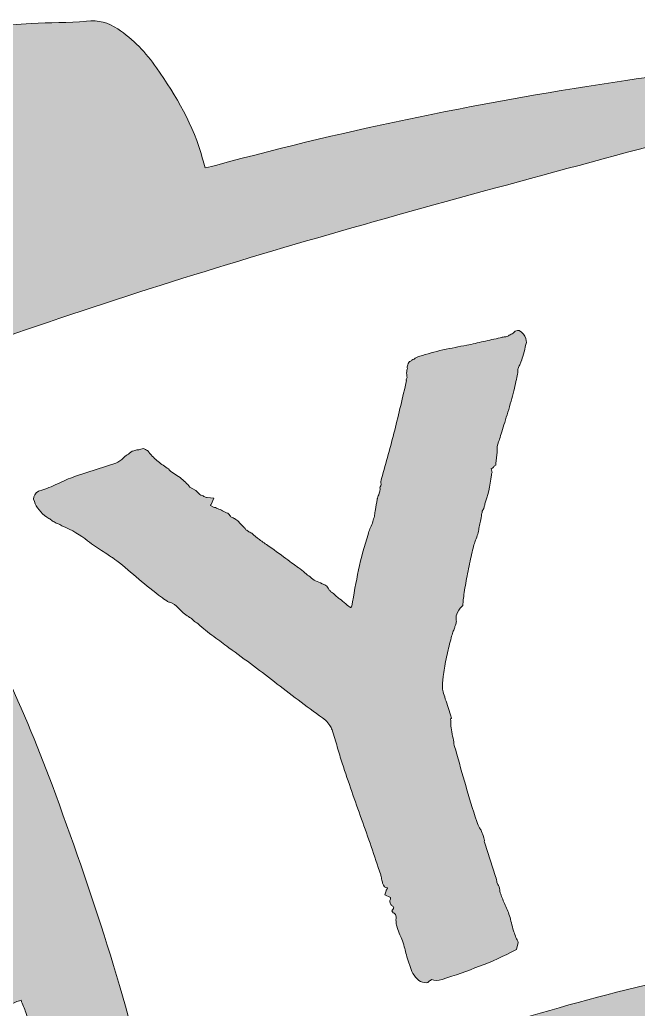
# Model space of a CAD drawing. Header units: inches. Extents: x 88 to 991, y -1019 to -61.
# Drawn here: x 244.7 to 368.8, y -473.8 to -275.4 of the extents above; entities that cross this region are included whole.
import ezdxf

# ---------------------------------------------------------------- set-up
doc = ezdxf.new("R2010")
doc.units = ezdxf.units.IN
doc.header["$MEASUREMENT"] = 0
doc.layers.add('Layer 1', color=7, linetype='Continuous')

# ---------------------------------------------------------------- blocks, each defined once
blk = doc.blocks.new('block 7')
at = {"layer": 'Layer 1', "true_color": 0xd21b30}
h = blk.add_hatch(color=242, dxfattribs=at)
h.dxf.hatch_style = 2
edge = h.paths.add_edge_path()
edge.add_spline(control_points=[(277.51, -527.04), (281.34, -525.69), (285.19, -524.27), (288.79, -522.4), (298.48, -517.37), (308.37, -512.76), (318.42, -508.47), (321.48, -507.17), (324.51, -505.76), (327.42, -504.15), (339.08, -497.71), (351.54, -493.28), (364.32, -489.8), (377.35, -486.27), (390.46, -483), (403.61, -479.96), (409.27, -478.66), (415.12, -478.2), (420.9, -477.42), (431.35, -476.01), (441.81, -474.65), (452.27, -473.29), (455.02, -472.93), (457.79, -472.67), (460.54, -472.37), (461.82, -472.22), (463.1, -472.08), (464.71, -471.9), (464.93, -468.4), (465.34, -465), (465.3, -461.6), (465.25, -457.49), (463.03, -455.38), (458.95, -455.65), (451.11, -456.18), (443.27, -456.95), (435.44, -457.65), (434.26, -457.75), (433.14, -458.19), (431.95, -457.5), (431.47, -457.23), (430.67, -457.44), (430.05, -457.55), (416.56, -459.91), (403.04, -462.06), (389.61, -464.71), (368.81, -468.82), (348.35, -474.29), (328.32, -481.27), (320.86, -483.87), (313.62, -487.09), (307.55, -492.22), (304.42, -494.86), (301.05, -496.52), (297.26, -497.86), (291.78, -499.79), (286.46, -502.23), (281.06, -504.41), (278.77, -505.34), (276.45, -506.17), (273.95, -507.11), (272.96, -502.42), (272.09, -498.08), (271.12, -493.76), (266.18, -471.6), (259.05, -450.1), (251.18, -428.83), (245.04, -412.22), (237.24, -396.37), (229.48, -380.49), (224.65, -370.6), (219.98, -360.63), (215.25, -350.68), (214.82, -349.78), (214.47, -348.83), (214.02, -347.74), (214.55, -347.53), (214.93, -347.3), (215.35, -347.21), (225.84, -344.84), (235.87, -341.02), (246.02, -337.52), (269.81, -329.33), (293.88, -321.98), (318.11, -315.21), (343.94, -307.99), (369.86, -301.08), (395.78, -294.2), (399.13, -293.32), (402.73, -293.26), (406.22, -293.09), (419.81, -292.4), (433.41, -291.87), (447, -291.17), (452.26, -290.9), (457.53, -290.47), (462.6, -288.82), (464.09, -288.33), (465.54, -287.71), (466.99, -287.1), (468.64, -286.41), (469.87, -285.34), (469.69, -283.35), (469.52, -281.49), (468.2, -280.58), (466.56, -280.29), (462.93, -279.63), (459.28, -278.76), (455.62, -278.68), (450.83, -278.56), (446.02, -279.1), (441.22, -279.41), (439.48, -279.52), (437.78, -279.93), (436.12, -278.84), (435.6, -278.5), (434.68, -278.62), (433.97, -278.71), (411.4, -281.62), (388.78, -284.25), (366.27, -287.57), (338.62, -291.65), (311.24, -297.18), (284.25, -304.52), (283.54, -304.71), (282.82, -304.85), (281.92, -305.05), (281.72, -304.43), (281.52, -303.85), (281.37, -303.27), (279.62, -296.52), (276.07, -290.68), (272.14, -285.04), (270.02, -281.99), (267.49, -279.29), (264.35, -277.21), (262.44, -275.94), (260.49, -275.39), (258.08, -275.66), (254.42, -276.07), (250.69, -275.9), (247, -276.11), (236.16, -276.74), (225.55, -278.93), (214.93, -281.01), (204.85, -282.98), (194.78, -284.98), (184.64, -286.58), (174.65, -288.17), (164.53, -288.02), (154.44, -287.92), (144.54, -287.83), (134.63, -287.72), (124.74, -288.03), (116.01, -288.31), (107.47, -289.98), (99.2, -292.91), (96.81, -293.75), (94.56, -294.69), (93.06, -296.86), (93.06, -297.78), (93.06, -298.71), (93.06, -299.63), (94.38, -300.85), (95.71, -302.06), (97.57, -303.75), (97.71, -307.84), (100.3, -311.69), (103.13, -315.36), (106.38, -319.58), (108.96, -324.14), (110.92, -329.07), (114.03, -336.9), (117.14, -344.72), (120.32, -352.51), (121.64, -355.77), (123.03, -359.01), (124.59, -362.15), (129.31, -371.6), (135.51, -379.76), (145.13, -384.8), (145.1, -385.15), (145.15, -385.44), (145.04, -385.66), (138.21, -399.39), (133.63, -413.94), (129.2, -428.56), (128.18, -431.92), (127.14, -435.28), (126.11, -438.64), (123.27, -447.99), (119.35, -456.84), (113.96, -465.02), (113.19, -466.18), (112.41, -467.33), (111.79, -468.57), (110.18, -471.79), (108.15, -474.5), (104.52, -475.66), (103.76, -475.9), (103.07, -476.51), (102.5, -477.09), (100.22, -479.38), (100.42, -482.45), (103.03, -484.59), (105.72, -486.8), (108.82, -488.22), (112.16, -489.13), (118.51, -490.86), (124.97, -490.93), (131.46, -490.46), (142.81, -489.66), (154.18, -488.96), (165.51, -487.9), (179.14, -486.63), (192.78, -485.28), (206.35, -483.52), (219.44, -481.82), (232.09, -478.33), (243.95, -472.34), (244.19, -472.22), (244.47, -472.16), (244.96, -472), (245.28, -472.83), (245.64, -473.64), (245.91, -474.48), (250.83, -489.66), (254.5, -505.11), (255.85, -521.06), (256.21, -525.32), (260.31, -529.04), (264.7, -529.16), (269.1, -529.28), (273.39, -528.48), (277.51, -527.04)], knot_values=[0, 0, 0, 0, 1, 1, 1, 2, 2, 2, 3, 3, 3, 4, 4, 4, 5, 5, 5, 6, 6, 6, 7, 7, 7, 8, 8, 8, 9, 9, 9, 10, 10, 10, 11, 11, 11, 12, 12, 12, 13, 13, 13, 14, 14, 14, 15, 15, 15, 16, 16, 16, 17, 17, 17, 18, 18, 18, 19, 19, 19, 20, 20, 20, 21, 21, 21, 22, 22, 22, 23, 23, 23, 24, 24, 24, 25, 25, 25, 26, 26, 26, 27, 27, 27, 28, 28, 28, 29, 29, 29, 30, 30, 30, 31, 31, 31, 32, 32, 32, 33, 33, 33, 34, 34, 34, 35, 35, 35, 36, 36, 36, 37, 37, 37, 38, 38, 38, 39, 39, 39, 40, 40, 40, 41, 41, 41, 42, 42, 42, 43, 43, 43, 44, 44, 44, 45, 45, 45, 46, 46, 46, 47, 47, 47, 48, 48, 48, 49, 49, 49, 50, 50, 50, 51, 51, 51, 52, 52, 52, 53, 53, 53, 54, 54, 54, 55, 55, 55, 56, 56, 56, 57, 57, 57, 58, 58, 58, 59, 59, 59, 60, 60, 60, 61, 61, 61, 62, 62, 62, 63, 63, 63, 64, 64, 64, 65, 65, 65, 66, 66, 66, 67, 67, 67, 68, 68, 68, 69, 69, 69, 70, 70, 70, 71, 71, 71, 72, 72, 72, 73, 73, 73, 74, 74, 74, 75, 75, 75, 76, 76, 76, 77, 77, 77, 78, 78, 78, 78], degree=3, periodic=1)
edge = h.paths.add_edge_path()
edge.add_spline(control_points=[(240.75, -463.47), (236.63, -464.02), (232.51, -464.65), (228.37, -465.1), (213.83, -466.66), (199.23, -467.49), (184.61, -468.07), (175.18, -468.44), (165.76, -469.02), (156.33, -469.48), (146.81, -469.94), (137.29, -470.37), (127.77, -470.8), (127.18, -470.82), (126.59, -470.7), (125.81, -470.63), (128.39, -466.79), (130.8, -463.2), (133.22, -459.61), (145.96, -459.7), (158.16, -456.53), (170.42, -453.73), (172.34, -453.29), (173.16, -452.13), (172.93, -450.66), (172.69, -449.07), (171.38, -448.06), (169.53, -448.04), (169.07, -448.04), (168.61, -448.1), (168.15, -448.15), (160.22, -449.05), (152.27, -449.27), (144.31, -448.98), (142.59, -448.92), (140.89, -448.66), (138.87, -448.47), (140.01, -445.95), (141.05, -443.8), (141.96, -441.59), (142.45, -440.41), (143.23, -439.91), (144.45, -439.77), (149.23, -439.19), (153.99, -438.52), (158.77, -437.97), (163.18, -437.46), (167.61, -437.12), (172.02, -436.6), (174.04, -436.36), (175.24, -434.97), (175.14, -433.33), (175.05, -431.78), (173.94, -430.9), (171.77, -430.79), (164.28, -430.42), (156.79, -430.08), (149.3, -429.72), (148.72, -429.69), (148.14, -429.57), (147.31, -429.47), (148.29, -427.07), (149.15, -424.98), (149.98, -422.95), (151.76, -423.13), (153.23, -423.41), (154.69, -423.4), (156.26, -423.38), (157.85, -423.21), (159.37, -422.87), (164.42, -421.74), (169.45, -420.52), (174.47, -419.29), (176.31, -418.84), (177.16, -417.34), (176.76, -415.5), (176.36, -413.62), (175.16, -412.37), (173.09, -412.35), (169.77, -412.32), (166.44, -412.51), (163.13, -412.75), (160.21, -412.97), (157.31, -413.62), (154.11, -412.85), (154.95, -410.84), (155.96, -409.05), (156.46, -407.12), (157.59, -402.8), (160.79, -401.23), (164.67, -400.41), (165.21, -400.29), (165.76, -400.2), (166.31, -400.12), (168.14, -399.87), (169.99, -399.73), (171.8, -399.37), (173.69, -398.99), (174.76, -397.56), (174.7, -395.83), (174.64, -394.21), (173.61, -392.98), (171.78, -392.61), (170.7, -392.39), (169.58, -392.39), (168.47, -392.32), (167.13, -392.23), (165.8, -392.16), (163.99, -392.06), (165.9, -389.09), (167.55, -386.54), (169.19, -383.99), (173.36, -377.5), (169.42, -369.24), (161.77, -368.41), (160.57, -368.28), (159.35, -368.2), (158.19, -367.91), (155.63, -367.27), (153.13, -366.43), (151.03, -364.2), (152.52, -363.98), (153.69, -363.79), (154.87, -363.64), (156.43, -363.43), (158, -363.31), (159.54, -363.03), (160.93, -362.77), (161.5, -361.68), (161.59, -360.39), (161.67, -359.12), (161.31, -357.98), (160.04, -357.39), (159.54, -357.16), (159, -357.02), (158.46, -356.87), (153.29, -355.45), (148.16, -353.82), (142.59, -354.09), (141.76, -352.29), (140.96, -350.57), (140.1, -348.69), (141.42, -348.41), (142.42, -348.24), (143.39, -347.98), (148.21, -346.67), (153.04, -345.4), (157.82, -344), (159.6, -343.47), (160.23, -342.29), (159.88, -340.9), (159.56, -339.65), (158.56, -339.09), (156.79, -339.33), (151.42, -340.07), (146.1, -339.33), (140.75, -338.94), (136.96, -338.66), (135.18, -336.99), (134.55, -333.43), (134.22, -331.58), (133.45, -329.82), (132.79, -327.77), (134.32, -327.66), (135.42, -327.53), (136.51, -327.51), (140.4, -327.44), (144.29, -327.54), (148.17, -327.32), (151.11, -327.16), (154.06, -326.74), (156.96, -326.2), (159.17, -325.79), (160.13, -324.38), (159.92, -322.52), (159.73, -320.86), (158.78, -320.09), (156.6, -319.84), (156.14, -319.79), (155.67, -319.75), (155.21, -319.76), (146.25, -319.95), (137.55, -318.19), (128.86, -316.31), (128.2, -316.17), (127.38, -315.85), (127.02, -315.34), (125.06, -312.57), (123.23, -309.72), (121.21, -306.69), (121.89, -306.69), (122.4, -306.66), (122.92, -306.69), (127.17, -306.9), (131.42, -307.29), (135.67, -307.29), (147.33, -307.27), (158.99, -307.06), (170.65, -306.99), (177.52, -306.95), (184.36, -306.57), (191.11, -305.38), (201.04, -303.64), (210.93, -301.7), (220.84, -299.86), (224.25, -299.23), (227.66, -298.63), (231.56, -297.93), (230.96, -298.81), (230.69, -299.28), (230.34, -299.69), (222.51, -308.82), (215.35, -318.51), (206.99, -327.2), (203.2, -331.15), (199.92, -335.52), (197.85, -340.69), (197.62, -341.26), (197.18, -341.79), (196.74, -342.25), (194.1, -344.97), (193.52, -348.2), (194.39, -351.76), (194.95, -354.1), (195.54, -356.43), (196.21, -358.74), (199.72, -370.89), (204.99, -382.32), (210.98, -393.4), (222.66, -415.01), (232.61, -437.37), (241.07, -460.42), (241.38, -461.27), (241.62, -462.13), (241.93, -463.1), (241.42, -463.26), (241.09, -463.42), (240.75, -463.47)], knot_values=[0, 0, 0, 0, 1, 1, 1, 2, 2, 2, 3, 3, 3, 4, 4, 4, 5, 5, 5, 6, 6, 6, 7, 7, 7, 8, 8, 8, 9, 9, 9, 10, 10, 10, 11, 11, 11, 12, 12, 12, 13, 13, 13, 14, 14, 14, 15, 15, 15, 16, 16, 16, 17, 17, 17, 18, 18, 18, 19, 19, 19, 20, 20, 20, 21, 21, 21, 22, 22, 22, 23, 23, 23, 24, 24, 24, 25, 25, 25, 26, 26, 26, 27, 27, 27, 28, 28, 28, 29, 29, 29, 30, 30, 30, 31, 31, 31, 32, 32, 32, 33, 33, 33, 34, 34, 34, 35, 35, 35, 36, 36, 36, 37, 37, 37, 38, 38, 38, 39, 39, 39, 40, 40, 40, 41, 41, 41, 42, 42, 42, 43, 43, 43, 44, 44, 44, 45, 45, 45, 46, 46, 46, 47, 47, 47, 48, 48, 48, 49, 49, 49, 50, 50, 50, 51, 51, 51, 52, 52, 52, 53, 53, 53, 54, 54, 54, 55, 55, 55, 56, 56, 56, 57, 57, 57, 58, 58, 58, 59, 59, 59, 60, 60, 60, 61, 61, 61, 62, 62, 62, 63, 63, 63, 64, 64, 64, 65, 65, 65, 66, 66, 66, 67, 67, 67, 68, 68, 68, 69, 69, 69, 70, 70, 70, 71, 71, 71, 72, 72, 72, 73, 73, 73, 74, 74, 74, 75, 75, 75, 76, 76, 76, 77, 77, 77, 78, 78, 78, 79, 79, 79, 79], degree=3, periodic=1)
at = {"layer": 'Layer 1', "lineweight": 0}
blk.add_open_spline([(277.51, -527.04), (281.34, -525.69), (285.19, -524.27), (288.79, -522.4), (298.48, -517.37), (308.37, -512.76), (318.42, -508.47), (321.48, -507.17), (324.51, -505.76), (327.42, -504.15), (339.08, -497.71), (351.54, -493.28), (364.32, -489.8), (377.35, -486.27), (390.46, -483), (403.61, -479.96), (409.27, -478.66), (415.12, -478.2), (420.9, -477.42), (431.35, -476.01), (441.81, -474.65), (452.27, -473.29), (455.02, -472.93), (457.79, -472.67), (460.54, -472.37), (461.82, -472.22), (463.1, -472.08), (464.71, -471.9), (464.93, -468.4), (465.34, -465), (465.3, -461.6), (465.25, -457.49), (463.03, -455.38), (458.95, -455.65), (451.11, -456.18), (443.27, -456.95), (435.44, -457.65), (434.26, -457.75), (433.14, -458.19), (431.95, -457.5), (431.47, -457.23), (430.67, -457.44), (430.05, -457.55), (416.56, -459.91), (403.04, -462.06), (389.61, -464.71), (368.81, -468.82), (348.35, -474.29), (328.32, -481.27), (320.86, -483.87), (313.62, -487.09), (307.55, -492.22), (304.42, -494.86), (301.05, -496.52), (297.26, -497.86), (291.78, -499.79), (286.46, -502.23), (281.06, -504.41), (278.77, -505.34), (276.45, -506.17), (273.95, -507.11), (272.96, -502.42), (272.09, -498.08), (271.12, -493.76), (266.18, -471.6), (259.05, -450.1), (251.18, -428.83), (245.04, -412.22), (237.24, -396.37), (229.48, -380.49), (224.65, -370.6), (219.98, -360.63), (215.25, -350.68), (214.82, -349.78), (214.47, -348.83), (214.02, -347.74), (214.55, -347.53), (214.93, -347.3), (215.35, -347.21), (225.84, -344.84), (235.87, -341.02), (246.02, -337.52), (269.81, -329.33), (293.88, -321.98), (318.11, -315.21), (343.94, -307.99), (369.86, -301.08), (395.78, -294.2), (399.13, -293.32), (402.73, -293.26), (406.22, -293.09), (419.81, -292.4), (433.41, -291.87), (447, -291.17), (452.26, -290.9), (457.53, -290.47), (462.6, -288.82), (464.09, -288.33), (465.54, -287.71), (466.99, -287.1), (468.64, -286.41), (469.87, -285.34), (469.69, -283.35), (469.52, -281.49), (468.2, -280.58), (466.56, -280.29), (462.93, -279.63), (459.28, -278.76), (455.62, -278.68), (450.83, -278.56), (446.02, -279.1), (441.22, -279.41), (439.48, -279.52), (437.78, -279.93), (436.12, -278.84), (435.6, -278.5), (434.68, -278.62), (433.97, -278.71), (411.4, -281.62), (388.78, -284.25), (366.27, -287.57), (338.62, -291.65), (311.24, -297.18), (284.25, -304.52), (283.54, -304.71), (282.82, -304.85), (281.92, -305.05), (281.72, -304.43), (281.52, -303.85), (281.37, -303.27), (279.62, -296.52), (276.07, -290.68), (272.14, -285.04), (270.02, -281.99), (267.49, -279.29), (264.35, -277.21), (262.44, -275.94), (260.49, -275.39), (258.08, -275.66), (254.42, -276.07), (250.69, -275.9), (247, -276.11), (236.16, -276.74), (225.55, -278.93), (214.93, -281.01), (204.85, -282.98), (194.78, -284.98), (184.64, -286.58), (174.65, -288.17), (164.53, -288.02), (154.44, -287.92), (144.54, -287.83), (134.63, -287.72), (124.74, -288.03), (116.01, -288.31), (107.47, -289.98), (99.2, -292.91), (96.81, -293.75), (94.56, -294.69), (93.06, -296.86), (93.06, -297.78), (93.06, -298.71), (93.06, -299.63), (94.38, -300.85), (95.71, -302.06), (97.57, -303.75), (97.71, -307.84), (100.3, -311.69), (103.13, -315.36), (106.38, -319.58), (108.96, -324.14), (110.92, -329.07), (114.03, -336.9), (117.14, -344.72), (120.32, -352.51), (121.64, -355.77), (123.03, -359.01), (124.59, -362.15), (129.31, -371.6), (135.51, -379.76), (145.13, -384.8), (145.1, -385.15), (145.15, -385.44), (145.04, -385.66), (138.21, -399.39), (133.63, -413.94), (129.2, -428.56), (128.18, -431.92), (127.14, -435.28), (126.11, -438.64), (123.27, -447.99), (119.35, -456.84), (113.96, -465.02), (113.19, -466.18), (112.41, -467.33), (111.79, -468.57), (110.18, -471.79), (108.15, -474.5), (104.52, -475.66), (103.76, -475.9), (103.07, -476.51), (102.5, -477.09), (100.22, -479.38), (100.42, -482.45), (103.03, -484.59), (105.72, -486.8), (108.82, -488.22), (112.16, -489.13), (118.51, -490.86), (124.97, -490.93), (131.46, -490.46), (142.81, -489.66), (154.18, -488.96), (165.51, -487.9), (179.14, -486.63), (192.78, -485.28), (206.35, -483.52), (219.44, -481.82), (232.09, -478.33), (243.95, -472.34), (244.19, -472.22), (244.47, -472.16), (244.96, -472), (245.28, -472.83), (245.64, -473.64), (245.91, -474.48), (250.83, -489.66), (254.5, -505.11), (255.85, -521.06), (256.21, -525.32), (260.31, -529.04), (264.7, -529.16), (269.1, -529.28), (273.39, -528.48), (277.51, -527.04)], degree=3, knots=[0, 0, 0, 0, 1, 1, 1, 2, 2, 2, 3, 3, 3, 4, 4, 4, 5, 5, 5, 6, 6, 6, 7, 7, 7, 8, 8, 8, 9, 9, 9, 10, 10, 10, 11, 11, 11, 12, 12, 12, 13, 13, 13, 14, 14, 14, 15, 15, 15, 16, 16, 16, 17, 17, 17, 18, 18, 18, 19, 19, 19, 20, 20, 20, 21, 21, 21, 22, 22, 22, 23, 23, 23, 24, 24, 24, 25, 25, 25, 26, 26, 26, 27, 27, 27, 28, 28, 28, 29, 29, 29, 30, 30, 30, 31, 31, 31, 32, 32, 32, 33, 33, 33, 34, 34, 34, 35, 35, 35, 36, 36, 36, 37, 37, 37, 38, 38, 38, 39, 39, 39, 40, 40, 40, 41, 41, 41, 42, 42, 42, 43, 43, 43, 44, 44, 44, 45, 45, 45, 46, 46, 46, 47, 47, 47, 48, 48, 48, 49, 49, 49, 50, 50, 50, 51, 51, 51, 52, 52, 52, 53, 53, 53, 54, 54, 54, 55, 55, 55, 56, 56, 56, 57, 57, 57, 58, 58, 58, 59, 59, 59, 60, 60, 60, 61, 61, 61, 62, 62, 62, 63, 63, 63, 64, 64, 64, 65, 65, 65, 66, 66, 66, 67, 67, 67, 68, 68, 68, 69, 69, 69, 70, 70, 70, 71, 71, 71, 72, 72, 72, 73, 73, 73, 74, 74, 74, 75, 75, 75, 76, 76, 76, 77, 77, 77, 78, 78, 78, 78], dxfattribs=at)
blk = doc.blocks.new('block 8')
at = {"layer": 'Layer 1', "true_color": 0x2b568d}
h = blk.add_hatch(color=167, dxfattribs=at)
h.dxf.hatch_style = 2
edge = h.paths.add_edge_path()
edge.add_spline(control_points=[(325.89, -468.48), (325.33, -468.43), (324.83, -468.17), (324.41, -467.71), (323.98, -467.25), (323.63, -466.76), (323.35, -466.25), (323.35, -466.25), (322.39, -463.32), (322.39, -463.32), (322.21, -462.78), (322.08, -462.31), (322.01, -461.92), (321.93, -461.52), (321.8, -461.05), (321.62, -460.51), (321.45, -459.97), (321.27, -459.52), (321.09, -459.15), (320.92, -458.79), (320.74, -458.34), (320.56, -457.79), (320.56, -457.79), (320.29, -456.98), (320.29, -456.98), (320.22, -456.76), (320.2, -456.62), (320.23, -456.55), (320.26, -456.48), (320.26, -456.39), (320.23, -456.28), (320.16, -456.06), (320.14, -455.86), (320.19, -455.66), (320.23, -455.47), (320.22, -455.26), (320.15, -455.04), (320.04, -454.72), (319.87, -454.54), (319.64, -454.49), (319.64, -454.49), (319.33, -454.05), (319.33, -454.05), (319.33, -454.05), (319.67, -453.58), (319.67, -453.58), (319.63, -453.47), (319.66, -453.4), (319.76, -453.37), (319.59, -453.19), (319.44, -453.06), (319.3, -452.98), (319.17, -452.9), (319.06, -452.76), (318.99, -452.54), (318.92, -452.32), (318.92, -452.14), (318.98, -452), (319.04, -451.86), (319.09, -451.67), (319.11, -451.42), (319.11, -451.42), (317.96, -450.89), (317.96, -450.89), (317.96, -450.89), (318.19, -450.1), (318.19, -450.1), (318.15, -449.99), (318.18, -449.92), (318.28, -449.89), (318.38, -449.85), (318.41, -449.78), (318.37, -449.67), (318.47, -449.64), (318.51, -449.57), (318.47, -449.46), (318.04, -449.49), (317.72, -449.17), (317.5, -448.52), (317.43, -448.3), (317.36, -448.02), (317.31, -447.68), (317.25, -447.34), (317.19, -447.06), (317.11, -446.84), (315.86, -443.05), (314.58, -439.32), (313.26, -435.67), (311.95, -432.02), (310.66, -428.29), (309.41, -424.49), (309.05, -423.41), (308.71, -422.32), (308.41, -421.21), (308.1, -420.11), (307.75, -418.97), (307.35, -417.77), (307.17, -417.23), (306.74, -416.59), (306.06, -415.85), (302.76, -413.46), (299.53, -411.04), (296.37, -408.59), (293.21, -406.15), (289.98, -403.73), (286.67, -401.33), (286.1, -400.92), (285.59, -400.54), (285.15, -400.2), (284.72, -399.87), (284.21, -399.5), (283.64, -399.08), (282.49, -398.26), (281.44, -397.4), (280.49, -396.51), (280.09, -396.28), (279.8, -396.08), (279.63, -395.89), (279.29, -395.53), (279, -395.32), (278.77, -395.27), (278.46, -395.02), (278.14, -394.76), (277.78, -394.52), (277.43, -394.28), (277.08, -393.97), (276.74, -393.6), (276.5, -393.2), (275.98, -392.77), (275.17, -392.31), (275.03, -392.24), (274.89, -392.2), (274.72, -392.19), (274.55, -392.19), (274.39, -392.09), (274.22, -391.91), (273.68, -391.61), (273.32, -391.36), (273.15, -391.18), (271.57, -390.02), (270.05, -388.8), (268.59, -387.54), (267.14, -386.28), (265.66, -385.05), (264.18, -383.86), (263.91, -383.7), (263.67, -383.54), (263.45, -383.37), (263.23, -383.21), (262.98, -383.05), (262.71, -382.9), (262.41, -382.64), (261.99, -382.35), (261.45, -382.05), (260.47, -381.41), (259.41, -380.68), (258.26, -379.85), (256.91, -378.74), (255.21, -377.73), (253.17, -376.84), (252.9, -376.69), (252.64, -376.57), (252.39, -376.47), (252.14, -376.37), (251.88, -376.25), (251.61, -376.1), (251.34, -375.95), (251.1, -375.79), (250.88, -375.62), (250.66, -375.45), (250.42, -375.29), (250.15, -375.14), (248.87, -374.24), (248.03, -373.19), (247.64, -372), (247.64, -372), (247.47, -371.51), (247.47, -371.51), (247.49, -370.9), (247.81, -370.38), (248.43, -369.93), (248.43, -369.93), (249.32, -369.64), (249.32, -369.64), (250.4, -369.28), (251.53, -368.82), (252.71, -368.25), (253.89, -367.68), (255.02, -367.21), (256.11, -366.86), (256.11, -366.86), (263.95, -364.27), (263.95, -364.27), (264.54, -364.07), (265.08, -363.72), (265.56, -363.19), (265.88, -362.85), (266.19, -362.62), (266.49, -362.53), (266.81, -362.18), (267.17, -361.94), (267.56, -361.81), (267.86, -361.71), (268.14, -361.65), (268.4, -361.62), (268.67, -361.6), (268.95, -361.53), (269.24, -361.44), (269.24, -361.44), (269.54, -361.34), (269.54, -361.34), (269.54, -361.34), (269.94, -361.57), (269.94, -361.57), (269.94, -361.57), (270.15, -361.68), (270.15, -361.68), (270.41, -361.83), (270.57, -361.96), (270.6, -362.07), (271.18, -362.84), (271.8, -363.48), (272.46, -363.98), (273.12, -364.49), (273.8, -364.98), (274.51, -365.47), (274.85, -365.84), (275.22, -366.14), (275.62, -366.37), (276.03, -366.59), (276.45, -366.88), (276.89, -367.21), (277.63, -367.81), (278.28, -368.44), (278.82, -369.1), (278.82, -369.1), (280.03, -369.78), (280.03, -369.78), (280.03, -369.78), (280.8, -370.61), (280.8, -370.61), (281.17, -370.73), (281.45, -370.85), (281.65, -370.96), (281.85, -371.07), (282.07, -371.16), (282.31, -371.2), (282.31, -371.2), (283.65, -371.3), (283.65, -371.3), (283.65, -371.3), (283.08, -372.56), (283.08, -372.56), (282.98, -372.6), (282.95, -372.67), (282.99, -372.78), (282.99, -372.78), (283.59, -373.12), (283.59, -373.12), (283.83, -373.16), (284.08, -373.26), (284.35, -373.41), (284.71, -373.53), (285.07, -373.68), (285.4, -373.87), (285.73, -374.06), (286.09, -374.22), (286.46, -374.34), (286.8, -374.71), (286.99, -374.95), (287.02, -375.05), (287.29, -375.21), (287.48, -375.29), (287.6, -375.31), (287.72, -375.34), (287.86, -375.44), (288.03, -375.62), (288.3, -375.78), (288.56, -375.99), (288.82, -376.26), (289.07, -376.54), (289.37, -376.87), (289.71, -377.23), (289.75, -377.34), (289.79, -377.39), (289.84, -377.37), (289.88, -377.35), (289.93, -377.4), (289.96, -377.51), (290.13, -377.7), (290.32, -377.84), (290.52, -377.96), (290.72, -378.07), (290.96, -378.2), (291.23, -378.36), (291.7, -378.8), (292.23, -379.23), (292.8, -379.64), (293.37, -380.06), (294.01, -380.5), (294.72, -380.99), (296.13, -381.97), (297.39, -382.88), (298.49, -383.72), (299.59, -384.56), (300.27, -385.05), (300.54, -385.2), (301.11, -385.62), (301.56, -385.98), (301.88, -386.29), (302.21, -386.61), (302.57, -386.88), (302.97, -387.11), (303.31, -387.48), (303.68, -387.75), (304.06, -387.92), (304.45, -388.1), (304.89, -388.28), (305.39, -388.47), (306.13, -388.71), (306.6, -389.16), (306.82, -389.81), (306.95, -389.88), (307.03, -389.95), (307.05, -390), (307.06, -390.06), (307.14, -390.12), (307.27, -390.2), (307.54, -390.35), (307.8, -390.56), (308.06, -390.84), (308.31, -391.12), (308.58, -391.33), (308.84, -391.48), (309.28, -391.82), (309.7, -392.16), (310.09, -392.52), (310.48, -392.87), (310.81, -393.12), (311.07, -393.27), (311.17, -393.24), (311.22, -393.2), (311.2, -393.14), (311.18, -393.09), (311.22, -393.05), (311.32, -393.01), (311.72, -390.6), (312.17, -388.16), (312.68, -385.71), (313.18, -383.26), (313.82, -380.88), (314.59, -378.58), (314.68, -378.19), (314.8, -377.82), (314.96, -377.47), (315.12, -377.12), (315.29, -376.73), (315.48, -376.31), (315.57, -375.91), (315.67, -375.55), (315.78, -375.21), (315.88, -374.88), (315.93, -374.53), (315.92, -374.17), (316.05, -373.89), (316.15, -373.38), (316.23, -372.63), (316.26, -372.38), (316.29, -372.22), (316.32, -372.15), (316.35, -372.08), (316.38, -371.92), (316.41, -371.67), (316.37, -371.56), (316.38, -371.5), (316.43, -371.48), (316.48, -371.46), (316.48, -371.4), (316.45, -371.29), (316.45, -371.29), (316.54, -371.08), (316.54, -371.08), (316.54, -371.08), (316.64, -370.87), (316.64, -370.87), (316.76, -370.59), (316.88, -370.13), (317, -369.49), (316.93, -369.27), (316.93, -369.12), (317.02, -369.03), (317.09, -368.95), (317.15, -368.78), (317.18, -368.53), (317.07, -368.2), (317.11, -367.83), (317.3, -367.4), (318.21, -364.22), (319.09, -360.98), (319.92, -357.7), (320.75, -354.42), (321.54, -351.09), (322.28, -347.72), (322.18, -347.75), (322.23, -347.56), (322.42, -347.14), (322.35, -346.92), (322.32, -346.78), (322.35, -346.7), (322.39, -346.63), (322.37, -346.49), (322.29, -346.27), (322.35, -345.78), (322.41, -345.45), (322.47, -345.31), (322.4, -345.1), (322.42, -344.85), (322.55, -344.56), (322.64, -344.17), (322.83, -343.93), (323.13, -343.83), (323.19, -343.69), (323.42, -343.56), (323.81, -343.42), (324.08, -343.22), (324.45, -343.03), (324.94, -342.87), (326.42, -342.38), (327.98, -341.96), (329.61, -341.6), (331.24, -341.24), (332.83, -340.93), (334.38, -340.66), (335.5, -340.41), (336.62, -340.16), (337.74, -339.91), (338.86, -339.66), (339.98, -339.41), (341.1, -339.16), (341.4, -339.06), (341.65, -339.01), (341.87, -339), (342.09, -338.99), (342.34, -338.93), (342.64, -338.84), (342.73, -338.8), (342.82, -338.75), (342.91, -338.66), (342.98, -338.57), (343.12, -338.5), (343.32, -338.43), (343.52, -338.37), (343.78, -338.16), (344.1, -337.81), (344.1, -337.81), (344.55, -337.67), (344.55, -337.67), (344.55, -337.67), (344.9, -337.73), (344.9, -337.73), (345.57, -338.11), (346.01, -338.62), (346.23, -339.28), (346.41, -339.82), (346.37, -340.37), (346.12, -340.94), (346.04, -341.68), (345.87, -342.34), (345.62, -342.9), (345.53, -343.29), (345.33, -343.84), (345.01, -344.55), (344.89, -344.83), (344.78, -345.08), (344.68, -345.29), (344.59, -345.5), (344.58, -345.71), (344.65, -345.93), (344.53, -346.57), (344.33, -347.54), (344.05, -348.83), (343.77, -350.13), (343.4, -351.51), (342.96, -352.98), (342.52, -354.45), (342.1, -355.82), (341.69, -357.1), (341.29, -358.37), (340.99, -359.35), (340.77, -360.02), (340.52, -360.58), (340.42, -361.28), (340.48, -362.1), (340.48, -362.1), (340.23, -364.35), (340.23, -364.35), (340.23, -364.35), (340.19, -364.72), (340.19, -364.72), (340.19, -364.72), (340.04, -364.77), (340.04, -364.77), (339.88, -364.94), (339.76, -365.07), (339.68, -365.16), (339.6, -365.25), (339.46, -365.32), (339.26, -365.39), (339.26, -365.39), (339.42, -365.88), (339.42, -365.88), (339.5, -366.09), (339.49, -366.25), (339.41, -366.33), (339.33, -366.42), (339.31, -366.52), (339.34, -366.62), (339.04, -369.01), (338.59, -370.96), (338, -372.48), (338.03, -372.59), (337.99, -372.78), (337.86, -373.07), (337.84, -373.32), (337.78, -373.48), (337.7, -373.57), (337.62, -373.66), (337.55, -373.77), (337.49, -373.91), (337.46, -374.16), (337.43, -374.32), (337.4, -374.39), (337.36, -374.46), (337.33, -374.62), (337.31, -374.87), (337.26, -375.37), (337.18, -375.82), (337.1, -376.21), (337, -376.6), (336.92, -376.99), (336.83, -377.38), (336.74, -378.13), (336.52, -378.92), (336.14, -379.77), (335.95, -380.19), (335.72, -380.99), (335.45, -382.16), (335.18, -383.33), (334.91, -384.59), (334.65, -385.94), (334.38, -387.29), (334.15, -388.57), (333.95, -389.78), (333.75, -390.99), (333.64, -391.9), (333.62, -392.51), (333.62, -392.51), (333.58, -392.88), (333.58, -392.88), (333.58, -392.88), (333.34, -393.14), (333.34, -393.14), (332.98, -393.38), (332.63, -393.98), (332.29, -394.93), (332.26, -395.18), (332.26, -395.42), (332.28, -395.65), (332.3, -395.89), (332.3, -396.13), (332.27, -396.38), (332.15, -396.66), (332.06, -396.9), (332.02, -397.09), (331.97, -397.29), (331.89, -397.53), (331.76, -397.81), (331.57, -398.23), (331.34, -399), (331.05, -400.12), (330.76, -401.24), (330.49, -402.41), (330.24, -403.63), (329.99, -404.86), (329.79, -406.01), (329.65, -407.08), (329.51, -408.14), (329.46, -408.91), (329.51, -409.38), (329.59, -409.95), (329.83, -410.84), (330.22, -412.03), (330.22, -412.03), (331.13, -414.79), (331.13, -414.79), (331.13, -414.79), (331.35, -415.44), (331.35, -415.44), (331.15, -415.51), (331.09, -415.65), (331.16, -415.87), (331.14, -416.48), (331.23, -417.41), (331.43, -418.67), (331.61, -419.21), (331.72, -419.72), (331.76, -420.18), (331.81, -420.65), (331.92, -421.15), (332.1, -421.69), (332.82, -424.22), (333.51, -426.64), (334.17, -428.95), (334.82, -431.26), (335.56, -433.66), (336.38, -436.15), (336.56, -436.7), (336.75, -437.12), (336.96, -437.41), (337.03, -437.63), (337.1, -437.75), (337.17, -437.79), (337.23, -437.83), (337.3, -437.96), (337.37, -438.17), (337.37, -438.17), (337.65, -438.98), (337.65, -438.98), (337.65, -438.98), (337.81, -439.47), (337.81, -439.47), (337.81, -439.47), (337.97, -439.96), (337.97, -439.96), (337.9, -440.1), (337.89, -440.23), (337.93, -440.34), (337.93, -440.34), (337.98, -440.5), (337.98, -440.5), (337.98, -440.5), (340.18, -447.17), (340.18, -447.17), (340.36, -447.71), (340.43, -448.11), (340.41, -448.36), (340.48, -448.58), (340.56, -448.73), (340.64, -448.82), (340.73, -448.91), (340.81, -449.07), (340.88, -449.28), (340.95, -449.5), (340.99, -449.7), (340.99, -449.88), (341, -450.06), (341.04, -450.26), (341.11, -450.47), (341.32, -451.12), (341.61, -451.84), (341.98, -452.62), (342.35, -453.4), (342.67, -454.22), (342.96, -455.09), (343.1, -455.53), (343.23, -455.99), (343.34, -456.5), (343.45, -457), (343.6, -457.53), (343.78, -458.07), (343.88, -458.39), (344, -458.75), (344.13, -459.13), (344.25, -459.51), (344.42, -459.84), (344.62, -460.13), (344.62, -460.13), (344.73, -460.46), (344.73, -460.46), (344.73, -460.46), (344.37, -461.84), (344.37, -461.84), (344.37, -461.84), (344.22, -461.89), (344.22, -461.89), (341.8, -463.17), (339.37, -464.28), (336.94, -465.2), (334.51, -466.12), (332.02, -467), (329.46, -467.85), (328.57, -468.14), (327.86, -468.13), (327.32, -467.83), (327.16, -468), (327.03, -468.11), (326.93, -468.14), (326.83, -468.17), (326.7, -468.28), (326.54, -468.45), (326.54, -468.45), (326.24, -468.55), (326.24, -468.55), (326.24, -468.55), (325.89, -468.48), (325.89, -468.48)], knot_values=[0, 0, 0, 0, 1, 1, 1, 2, 2, 2, 3, 3, 3, 4, 4, 4, 5, 5, 5, 6, 6, 6, 7, 7, 7, 8, 8, 8, 9, 9, 9, 10, 10, 10, 11, 11, 11, 12, 12, 12, 13, 13, 13, 14, 14, 14, 15, 15, 15, 16, 16, 16, 17, 17, 17, 18, 18, 18, 19, 19, 19, 20, 20, 20, 21, 21, 21, 22, 22, 22, 23, 23, 23, 24, 24, 24, 25, 25, 25, 26, 26, 26, 27, 27, 27, 28, 28, 28, 29, 29, 29, 30, 30, 30, 31, 31, 31, 32, 32, 32, 33, 33, 33, 34, 34, 34, 35, 35, 35, 36, 36, 36, 37, 37, 37, 38, 38, 38, 39, 39, 39, 40, 40, 40, 41, 41, 41, 42, 42, 42, 43, 43, 43, 44, 44, 44, 45, 45, 45, 46, 46, 46, 47, 47, 47, 48, 48, 48, 49, 49, 49, 50, 50, 50, 51, 51, 51, 52, 52, 52, 53, 53, 53, 54, 54, 54, 55, 55, 55, 56, 56, 56, 57, 57, 57, 58, 58, 58, 59, 59, 59, 60, 60, 60, 61, 61, 61, 62, 62, 62, 63, 63, 63, 64, 64, 64, 65, 65, 65, 66, 66, 66, 67, 67, 67, 68, 68, 68, 69, 69, 69, 70, 70, 70, 71, 71, 71, 72, 72, 72, 73, 73, 73, 74, 74, 74, 75, 75, 75, 76, 76, 76, 77, 77, 77, 78, 78, 78, 79, 79, 79, 80, 80, 80, 81, 81, 81, 82, 82, 82, 83, 83, 83, 84, 84, 84, 85, 85, 85, 86, 86, 86, 87, 87, 87, 88, 88, 88, 89, 89, 89, 90, 90, 90, 91, 91, 91, 92, 92, 92, 93, 93, 93, 94, 94, 94, 95, 95, 95, 96, 96, 96, 97, 97, 97, 98, 98, 98, 99, 99, 99, 100, 100, 100, 101, 101, 101, 102, 102, 102, 103, 103, 103, 104, 104, 104, 105, 105, 105, 106, 106, 106, 107, 107, 107, 108, 108, 108, 109, 109, 109, 110, 110, 110, 111, 111, 111, 112, 112, 112, 113, 113, 113, 114, 114, 114, 115, 115, 115, 116, 116, 116, 117, 117, 117, 118, 118, 118, 119, 119, 119, 120, 120, 120, 121, 121, 121, 122, 122, 122, 123, 123, 123, 124, 124, 124, 125, 125, 125, 126, 126, 126, 127, 127, 127, 128, 128, 128, 129, 129, 129, 130, 130, 130, 131, 131, 131, 132, 132, 132, 133, 133, 133, 134, 134, 134, 135, 135, 135, 136, 136, 136, 137, 137, 137, 138, 138, 138, 139, 139, 139, 140, 140, 140, 141, 141, 141, 142, 142, 142, 143, 143, 143, 144, 144, 144, 145, 145, 145, 146, 146, 146, 147, 147, 147, 148, 148, 148, 149, 149, 149, 150, 150, 150, 151, 151, 151, 152, 152, 152, 153, 153, 153, 154, 154, 154, 155, 155, 155, 156, 156, 156, 157, 157, 157, 158, 158, 158, 159, 159, 159, 160, 160, 160, 161, 161, 161, 162, 162, 162, 163, 163, 163, 164, 164, 164, 165, 165, 165, 166, 166, 166, 167, 167, 167, 168, 168, 168, 169, 169, 169, 170, 170, 170, 171, 171, 171, 172, 172, 172, 173, 173, 173, 174, 174, 174, 175, 175, 175, 176, 176, 176, 177, 177, 177, 178, 178, 178, 179, 179, 179, 180, 180, 180, 181, 181, 181, 182, 182, 182, 183, 183, 183, 184, 184, 184, 185, 185, 185, 186, 186, 186, 187, 187, 187, 188, 188, 188, 189, 189, 189, 190, 190, 190, 191, 191, 191, 192, 192, 192, 193, 193, 193, 194, 194, 194, 195, 195, 195, 196, 196, 196, 197, 197, 197, 198, 198, 198, 199, 199, 199, 200, 200, 200, 201, 201, 201, 202, 202, 202, 203, 203, 203, 204, 204, 204, 205, 205, 205, 206, 206, 206, 207, 207, 207, 208, 208, 208, 209, 209, 209, 210, 210, 210, 211, 211, 211, 212, 212, 212, 213, 213, 213, 214, 214, 214, 215, 215, 215, 216, 216, 216, 217, 217, 217, 218, 218, 218, 219, 219, 219, 220, 220, 220, 221, 221, 221, 222, 222, 222, 223, 223, 223, 224, 224, 224, 225, 225, 225, 226, 226, 226, 227, 227, 227, 228, 228, 228, 229, 229, 229, 230, 230, 230, 231, 231, 231, 232, 232, 232, 233, 233, 233, 234, 234, 234, 235, 235, 235, 235], degree=3, periodic=1)
at = {"layer": 'Layer 1', "lineweight": 0}
blk.add_open_spline([(325.89, -468.48), (325.33, -468.43), (324.83, -468.17), (324.41, -467.71), (323.98, -467.25), (323.63, -466.76), (323.35, -466.25), (323.35, -466.25), (322.39, -463.32), (322.39, -463.32), (322.21, -462.78), (322.08, -462.31), (322.01, -461.92), (321.93, -461.52), (321.8, -461.05), (321.62, -460.51), (321.45, -459.97), (321.27, -459.52), (321.09, -459.15), (320.92, -458.79), (320.74, -458.34), (320.56, -457.79), (320.56, -457.79), (320.29, -456.98), (320.29, -456.98), (320.22, -456.76), (320.2, -456.62), (320.23, -456.55), (320.26, -456.48), (320.26, -456.39), (320.23, -456.28), (320.16, -456.06), (320.14, -455.86), (320.19, -455.66), (320.23, -455.47), (320.22, -455.26), (320.15, -455.04), (320.04, -454.72), (319.87, -454.54), (319.64, -454.49), (319.64, -454.49), (319.33, -454.05), (319.33, -454.05), (319.33, -454.05), (319.67, -453.58), (319.67, -453.58), (319.63, -453.47), (319.66, -453.4), (319.76, -453.37), (319.59, -453.19), (319.44, -453.06), (319.3, -452.98), (319.17, -452.9), (319.06, -452.76), (318.99, -452.54), (318.92, -452.32), (318.92, -452.14), (318.98, -452), (319.04, -451.86), (319.09, -451.67), (319.11, -451.42), (319.11, -451.42), (317.96, -450.89), (317.96, -450.89), (317.96, -450.89), (318.19, -450.1), (318.19, -450.1), (318.15, -449.99), (318.18, -449.92), (318.28, -449.89), (318.38, -449.85), (318.41, -449.78), (318.37, -449.67), (318.47, -449.64), (318.51, -449.57), (318.47, -449.46), (318.04, -449.49), (317.72, -449.17), (317.5, -448.52), (317.43, -448.3), (317.36, -448.02), (317.31, -447.68), (317.25, -447.34), (317.19, -447.06), (317.11, -446.84), (315.86, -443.05), (314.58, -439.32), (313.26, -435.67), (311.95, -432.02), (310.66, -428.29), (309.41, -424.49), (309.05, -423.41), (308.71, -422.32), (308.41, -421.21), (308.1, -420.11), (307.75, -418.97), (307.35, -417.77), (307.17, -417.23), (306.74, -416.59), (306.06, -415.85), (302.76, -413.46), (299.53, -411.04), (296.37, -408.59), (293.21, -406.15), (289.98, -403.73), (286.67, -401.33), (286.1, -400.92), (285.59, -400.54), (285.15, -400.2), (284.72, -399.87), (284.21, -399.5), (283.64, -399.08), (282.49, -398.26), (281.44, -397.4), (280.49, -396.51), (280.09, -396.28), (279.8, -396.08), (279.63, -395.89), (279.29, -395.53), (279, -395.32), (278.77, -395.27), (278.46, -395.02), (278.14, -394.76), (277.78, -394.52), (277.43, -394.28), (277.08, -393.97), (276.74, -393.6), (276.5, -393.2), (275.98, -392.77), (275.17, -392.31), (275.03, -392.24), (274.89, -392.2), (274.72, -392.19), (274.55, -392.19), (274.39, -392.09), (274.22, -391.91), (273.68, -391.61), (273.32, -391.36), (273.15, -391.18), (271.57, -390.02), (270.05, -388.8), (268.59, -387.54), (267.14, -386.28), (265.66, -385.05), (264.18, -383.86), (263.91, -383.7), (263.67, -383.54), (263.45, -383.37), (263.23, -383.21), (262.98, -383.05), (262.71, -382.9), (262.41, -382.64), (261.99, -382.35), (261.45, -382.05), (260.47, -381.41), (259.41, -380.68), (258.26, -379.85), (256.91, -378.74), (255.21, -377.73), (253.17, -376.84), (252.9, -376.69), (252.64, -376.57), (252.39, -376.47), (252.14, -376.37), (251.88, -376.25), (251.61, -376.1), (251.34, -375.95), (251.1, -375.79), (250.88, -375.62), (250.66, -375.45), (250.42, -375.29), (250.15, -375.14), (248.87, -374.24), (248.03, -373.19), (247.64, -372), (247.64, -372), (247.47, -371.51), (247.47, -371.51), (247.49, -370.9), (247.81, -370.38), (248.43, -369.93), (248.43, -369.93), (249.32, -369.64), (249.32, -369.64), (250.4, -369.28), (251.53, -368.82), (252.71, -368.25), (253.89, -367.68), (255.02, -367.21), (256.11, -366.86), (256.11, -366.86), (263.95, -364.27), (263.95, -364.27), (264.54, -364.07), (265.08, -363.72), (265.56, -363.19), (265.88, -362.85), (266.19, -362.62), (266.49, -362.53), (266.81, -362.18), (267.17, -361.94), (267.56, -361.81), (267.86, -361.71), (268.14, -361.65), (268.4, -361.62), (268.67, -361.6), (268.95, -361.53), (269.24, -361.44), (269.24, -361.44), (269.54, -361.34), (269.54, -361.34), (269.54, -361.34), (269.94, -361.57), (269.94, -361.57), (269.94, -361.57), (270.15, -361.68), (270.15, -361.68), (270.41, -361.83), (270.57, -361.96), (270.6, -362.07), (271.18, -362.84), (271.8, -363.48), (272.46, -363.98), (273.12, -364.49), (273.8, -364.98), (274.51, -365.47), (274.85, -365.84), (275.22, -366.14), (275.62, -366.37), (276.03, -366.59), (276.45, -366.88), (276.89, -367.21), (277.63, -367.81), (278.28, -368.44), (278.82, -369.1), (278.82, -369.1), (280.03, -369.78), (280.03, -369.78), (280.03, -369.78), (280.8, -370.61), (280.8, -370.61), (281.17, -370.73), (281.45, -370.85), (281.65, -370.96), (281.85, -371.07), (282.07, -371.16), (282.31, -371.2), (282.31, -371.2), (283.65, -371.3), (283.65, -371.3), (283.65, -371.3), (283.08, -372.56), (283.08, -372.56), (282.98, -372.6), (282.95, -372.67), (282.99, -372.78), (282.99, -372.78), (283.59, -373.12), (283.59, -373.12), (283.83, -373.16), (284.08, -373.26), (284.35, -373.41), (284.71, -373.53), (285.07, -373.68), (285.4, -373.87), (285.73, -374.06), (286.09, -374.22), (286.46, -374.34), (286.8, -374.71), (286.99, -374.95), (287.02, -375.05), (287.29, -375.21), (287.48, -375.29), (287.6, -375.31), (287.72, -375.34), (287.86, -375.44), (288.03, -375.62), (288.3, -375.78), (288.56, -375.99), (288.82, -376.26), (289.07, -376.54), (289.37, -376.87), (289.71, -377.23), (289.75, -377.34), (289.79, -377.39), (289.84, -377.37), (289.88, -377.35), (289.93, -377.4), (289.96, -377.51), (290.13, -377.7), (290.32, -377.84), (290.52, -377.96), (290.72, -378.07), (290.96, -378.2), (291.23, -378.36), (291.7, -378.8), (292.23, -379.23), (292.8, -379.64), (293.37, -380.06), (294.01, -380.5), (294.72, -380.99), (296.13, -381.97), (297.39, -382.88), (298.49, -383.72), (299.59, -384.56), (300.27, -385.05), (300.54, -385.2), (301.11, -385.62), (301.56, -385.98), (301.88, -386.29), (302.21, -386.61), (302.57, -386.88), (302.97, -387.11), (303.31, -387.48), (303.68, -387.75), (304.06, -387.92), (304.45, -388.1), (304.89, -388.28), (305.39, -388.47), (306.13, -388.71), (306.6, -389.16), (306.82, -389.81), (306.95, -389.88), (307.03, -389.95), (307.05, -390), (307.06, -390.06), (307.14, -390.12), (307.27, -390.2), (307.54, -390.35), (307.8, -390.56), (308.06, -390.84), (308.31, -391.12), (308.58, -391.33), (308.84, -391.48), (309.28, -391.82), (309.7, -392.16), (310.09, -392.52), (310.48, -392.87), (310.81, -393.12), (311.07, -393.27), (311.17, -393.24), (311.22, -393.2), (311.2, -393.14), (311.18, -393.09), (311.22, -393.05), (311.32, -393.01), (311.72, -390.6), (312.17, -388.16), (312.68, -385.71), (313.18, -383.26), (313.82, -380.88), (314.59, -378.58), (314.68, -378.19), (314.8, -377.82), (314.96, -377.47), (315.12, -377.12), (315.29, -376.73), (315.48, -376.31), (315.57, -375.91), (315.67, -375.55), (315.78, -375.21), (315.88, -374.88), (315.93, -374.53), (315.92, -374.17), (316.05, -373.89), (316.15, -373.38), (316.23, -372.63), (316.26, -372.38), (316.29, -372.22), (316.32, -372.15), (316.35, -372.08), (316.38, -371.92), (316.41, -371.67), (316.37, -371.56), (316.38, -371.5), (316.43, -371.48), (316.48, -371.46), (316.48, -371.4), (316.45, -371.29), (316.45, -371.29), (316.54, -371.08), (316.54, -371.08), (316.54, -371.08), (316.64, -370.87), (316.64, -370.87), (316.76, -370.59), (316.88, -370.13), (317, -369.49), (316.93, -369.27), (316.93, -369.12), (317.02, -369.03), (317.09, -368.95), (317.15, -368.78), (317.18, -368.53), (317.07, -368.2), (317.11, -367.83), (317.3, -367.4), (318.21, -364.22), (319.09, -360.98), (319.92, -357.7), (320.75, -354.42), (321.54, -351.09), (322.28, -347.72), (322.18, -347.75), (322.23, -347.56), (322.42, -347.14), (322.35, -346.92), (322.32, -346.78), (322.35, -346.7), (322.39, -346.63), (322.37, -346.49), (322.29, -346.27), (322.35, -345.78), (322.41, -345.45), (322.47, -345.31), (322.4, -345.1), (322.42, -344.85), (322.55, -344.56), (322.64, -344.17), (322.83, -343.93), (323.13, -343.83), (323.19, -343.69), (323.42, -343.56), (323.81, -343.42), (324.08, -343.22), (324.45, -343.03), (324.94, -342.87), (326.42, -342.38), (327.98, -341.96), (329.61, -341.6), (331.24, -341.24), (332.83, -340.93), (334.38, -340.66), (335.5, -340.41), (336.62, -340.16), (337.74, -339.91), (338.86, -339.66), (339.98, -339.41), (341.1, -339.16), (341.4, -339.06), (341.65, -339.01), (341.87, -339), (342.09, -338.99), (342.34, -338.93), (342.64, -338.84), (342.73, -338.8), (342.82, -338.75), (342.91, -338.66), (342.98, -338.57), (343.12, -338.5), (343.32, -338.43), (343.52, -338.37), (343.78, -338.16), (344.1, -337.81), (344.1, -337.81), (344.55, -337.67), (344.55, -337.67), (344.55, -337.67), (344.9, -337.73), (344.9, -337.73), (345.57, -338.11), (346.01, -338.62), (346.23, -339.28), (346.41, -339.82), (346.37, -340.37), (346.12, -340.94), (346.04, -341.68), (345.87, -342.34), (345.62, -342.9), (345.53, -343.29), (345.33, -343.84), (345.01, -344.55), (344.89, -344.83), (344.78, -345.08), (344.68, -345.29), (344.59, -345.5), (344.58, -345.71), (344.65, -345.93), (344.53, -346.57), (344.33, -347.54), (344.05, -348.83), (343.77, -350.13), (343.4, -351.51), (342.96, -352.98), (342.52, -354.45), (342.1, -355.82), (341.69, -357.1), (341.29, -358.37), (340.99, -359.35), (340.77, -360.02), (340.52, -360.58), (340.42, -361.28), (340.48, -362.1), (340.48, -362.1), (340.23, -364.35), (340.23, -364.35), (340.23, -364.35), (340.19, -364.72), (340.19, -364.72), (340.19, -364.72), (340.04, -364.77), (340.04, -364.77), (339.88, -364.94), (339.76, -365.07), (339.68, -365.16), (339.6, -365.25), (339.46, -365.32), (339.26, -365.39), (339.26, -365.39), (339.42, -365.88), (339.42, -365.88), (339.5, -366.09), (339.49, -366.25), (339.41, -366.33), (339.33, -366.42), (339.31, -366.52), (339.34, -366.62), (339.04, -369.01), (338.59, -370.96), (338, -372.48), (338.03, -372.59), (337.99, -372.78), (337.86, -373.07), (337.84, -373.32), (337.78, -373.48), (337.7, -373.57), (337.62, -373.66), (337.55, -373.77), (337.49, -373.91), (337.46, -374.16), (337.43, -374.32), (337.4, -374.39), (337.36, -374.46), (337.33, -374.62), (337.31, -374.87), (337.26, -375.37), (337.18, -375.82), (337.1, -376.21), (337, -376.6), (336.92, -376.99), (336.83, -377.38), (336.74, -378.13), (336.52, -378.92), (336.14, -379.77), (335.95, -380.19), (335.72, -380.99), (335.45, -382.16), (335.18, -383.33), (334.91, -384.59), (334.65, -385.94), (334.38, -387.29), (334.15, -388.57), (333.95, -389.78), (333.75, -390.99), (333.64, -391.9), (333.62, -392.51), (333.62, -392.51), (333.58, -392.88), (333.58, -392.88), (333.58, -392.88), (333.34, -393.14), (333.34, -393.14), (332.98, -393.38), (332.63, -393.98), (332.29, -394.93), (332.26, -395.18), (332.26, -395.42), (332.28, -395.65), (332.3, -395.89), (332.3, -396.13), (332.27, -396.38), (332.15, -396.66), (332.06, -396.9), (332.02, -397.09), (331.97, -397.29), (331.89, -397.53), (331.76, -397.81), (331.57, -398.23), (331.34, -399), (331.05, -400.12), (330.76, -401.24), (330.49, -402.41), (330.24, -403.63), (329.99, -404.86), (329.79, -406.01), (329.65, -407.08), (329.51, -408.14), (329.46, -408.91), (329.51, -409.38), (329.59, -409.95), (329.83, -410.84), (330.22, -412.03), (330.22, -412.03), (331.13, -414.79), (331.13, -414.79), (331.13, -414.79), (331.35, -415.44), (331.35, -415.44), (331.15, -415.51), (331.09, -415.65), (331.16, -415.87), (331.14, -416.48), (331.23, -417.41), (331.43, -418.67), (331.61, -419.21), (331.72, -419.72), (331.76, -420.18), (331.81, -420.65), (331.92, -421.15), (332.1, -421.69), (332.82, -424.22), (333.51, -426.64), (334.17, -428.95), (334.82, -431.26), (335.56, -433.66), (336.38, -436.15), (336.56, -436.7), (336.75, -437.12), (336.96, -437.41), (337.03, -437.63), (337.1, -437.75), (337.17, -437.79), (337.23, -437.83), (337.3, -437.96), (337.37, -438.17), (337.37, -438.17), (337.65, -438.98), (337.65, -438.98), (337.65, -438.98), (337.81, -439.47), (337.81, -439.47), (337.81, -439.47), (337.97, -439.96), (337.97, -439.96), (337.9, -440.1), (337.89, -440.23), (337.93, -440.34), (337.93, -440.34), (337.98, -440.5), (337.98, -440.5), (337.98, -440.5), (340.18, -447.17), (340.18, -447.17), (340.36, -447.71), (340.43, -448.11), (340.41, -448.36), (340.48, -448.58), (340.56, -448.73), (340.64, -448.82), (340.73, -448.91), (340.81, -449.07), (340.88, -449.28), (340.95, -449.5), (340.99, -449.7), (340.99, -449.88), (341, -450.06), (341.04, -450.26), (341.11, -450.47), (341.32, -451.12), (341.61, -451.84), (341.98, -452.62), (342.35, -453.4), (342.67, -454.22), (342.96, -455.09), (343.1, -455.53), (343.23, -455.99), (343.34, -456.5), (343.45, -457), (343.6, -457.53), (343.78, -458.07), (343.88, -458.39), (344, -458.75), (344.13, -459.13), (344.25, -459.51), (344.42, -459.84), (344.62, -460.13), (344.62, -460.13), (344.73, -460.46), (344.73, -460.46), (344.73, -460.46), (344.37, -461.84), (344.37, -461.84), (344.37, -461.84), (344.22, -461.89), (344.22, -461.89), (341.8, -463.17), (339.37, -464.28), (336.94, -465.2), (334.51, -466.12), (332.02, -467), (329.46, -467.85), (328.57, -468.14), (327.86, -468.13), (327.32, -467.83), (327.16, -468), (327.03, -468.11), (326.93, -468.14), (326.83, -468.17), (326.7, -468.28), (326.54, -468.45), (326.54, -468.45), (326.24, -468.55), (326.24, -468.55), (326.24, -468.55), (325.89, -468.48), (325.89, -468.48)], degree=3, knots=[0, 0, 0, 0, 1, 1, 1, 2, 2, 2, 3, 3, 3, 4, 4, 4, 5, 5, 5, 6, 6, 6, 7, 7, 7, 8, 8, 8, 9, 9, 9, 10, 10, 10, 11, 11, 11, 12, 12, 12, 13, 13, 13, 14, 14, 14, 15, 15, 15, 16, 16, 16, 17, 17, 17, 18, 18, 18, 19, 19, 19, 20, 20, 20, 21, 21, 21, 22, 22, 22, 23, 23, 23, 24, 24, 24, 25, 25, 25, 26, 26, 26, 27, 27, 27, 28, 28, 28, 29, 29, 29, 30, 30, 30, 31, 31, 31, 32, 32, 32, 33, 33, 33, 34, 34, 34, 35, 35, 35, 36, 36, 36, 37, 37, 37, 38, 38, 38, 39, 39, 39, 40, 40, 40, 41, 41, 41, 42, 42, 42, 43, 43, 43, 44, 44, 44, 45, 45, 45, 46, 46, 46, 47, 47, 47, 48, 48, 48, 49, 49, 49, 50, 50, 50, 51, 51, 51, 52, 52, 52, 53, 53, 53, 54, 54, 54, 55, 55, 55, 56, 56, 56, 57, 57, 57, 58, 58, 58, 59, 59, 59, 60, 60, 60, 61, 61, 61, 62, 62, 62, 63, 63, 63, 64, 64, 64, 65, 65, 65, 66, 66, 66, 67, 67, 67, 68, 68, 68, 69, 69, 69, 70, 70, 70, 71, 71, 71, 72, 72, 72, 73, 73, 73, 74, 74, 74, 75, 75, 75, 76, 76, 76, 77, 77, 77, 78, 78, 78, 79, 79, 79, 80, 80, 80, 81, 81, 81, 82, 82, 82, 83, 83, 83, 84, 84, 84, 85, 85, 85, 86, 86, 86, 87, 87, 87, 88, 88, 88, 89, 89, 89, 90, 90, 90, 91, 91, 91, 92, 92, 92, 93, 93, 93, 94, 94, 94, 95, 95, 95, 96, 96, 96, 97, 97, 97, 98, 98, 98, 99, 99, 99, 100, 100, 100, 101, 101, 101, 102, 102, 102, 103, 103, 103, 104, 104, 104, 105, 105, 105, 106, 106, 106, 107, 107, 107, 108, 108, 108, 109, 109, 109, 110, 110, 110, 111, 111, 111, 112, 112, 112, 113, 113, 113, 114, 114, 114, 115, 115, 115, 116, 116, 116, 117, 117, 117, 118, 118, 118, 119, 119, 119, 120, 120, 120, 121, 121, 121, 122, 122, 122, 123, 123, 123, 124, 124, 124, 125, 125, 125, 126, 126, 126, 127, 127, 127, 128, 128, 128, 129, 129, 129, 130, 130, 130, 131, 131, 131, 132, 132, 132, 133, 133, 133, 134, 134, 134, 135, 135, 135, 136, 136, 136, 137, 137, 137, 138, 138, 138, 139, 139, 139, 140, 140, 140, 141, 141, 141, 142, 142, 142, 143, 143, 143, 144, 144, 144, 145, 145, 145, 146, 146, 146, 147, 147, 147, 148, 148, 148, 149, 149, 149, 150, 150, 150, 151, 151, 151, 152, 152, 152, 153, 153, 153, 154, 154, 154, 155, 155, 155, 156, 156, 156, 157, 157, 157, 158, 158, 158, 159, 159, 159, 160, 160, 160, 161, 161, 161, 162, 162, 162, 163, 163, 163, 164, 164, 164, 165, 165, 165, 166, 166, 166, 167, 167, 167, 168, 168, 168, 169, 169, 169, 170, 170, 170, 171, 171, 171, 172, 172, 172, 173, 173, 173, 174, 174, 174, 175, 175, 175, 176, 176, 176, 177, 177, 177, 178, 178, 178, 179, 179, 179, 180, 180, 180, 181, 181, 181, 182, 182, 182, 183, 183, 183, 184, 184, 184, 185, 185, 185, 186, 186, 186, 187, 187, 187, 188, 188, 188, 189, 189, 189, 190, 190, 190, 191, 191, 191, 192, 192, 192, 193, 193, 193, 194, 194, 194, 195, 195, 195, 196, 196, 196, 197, 197, 197, 198, 198, 198, 199, 199, 199, 200, 200, 200, 201, 201, 201, 202, 202, 202, 203, 203, 203, 204, 204, 204, 205, 205, 205, 206, 206, 206, 207, 207, 207, 208, 208, 208, 209, 209, 209, 210, 210, 210, 211, 211, 211, 212, 212, 212, 213, 213, 213, 214, 214, 214, 215, 215, 215, 216, 216, 216, 217, 217, 217, 218, 218, 218, 219, 219, 219, 220, 220, 220, 221, 221, 221, 222, 222, 222, 223, 223, 223, 224, 224, 224, 225, 225, 225, 226, 226, 226, 227, 227, 227, 228, 228, 228, 229, 229, 229, 230, 230, 230, 231, 231, 231, 232, 232, 232, 233, 233, 233, 234, 234, 234, 235, 235, 235, 235], dxfattribs=at)
blk = doc.blocks.new('block 2')
at = {"layer": 'Layer 1'}
for name in ['block 7', 'block 8']:
    blk.add_blockref(name, (0, 0), dxfattribs=at)

msp = doc.modelspace()

# ---------------------------------------------------------------- block references
at = {"layer": 'Layer 1'}
msp.add_blockref('block 2', (0, 0), dxfattribs=at)

doc.saveas('drawing.dxf')
